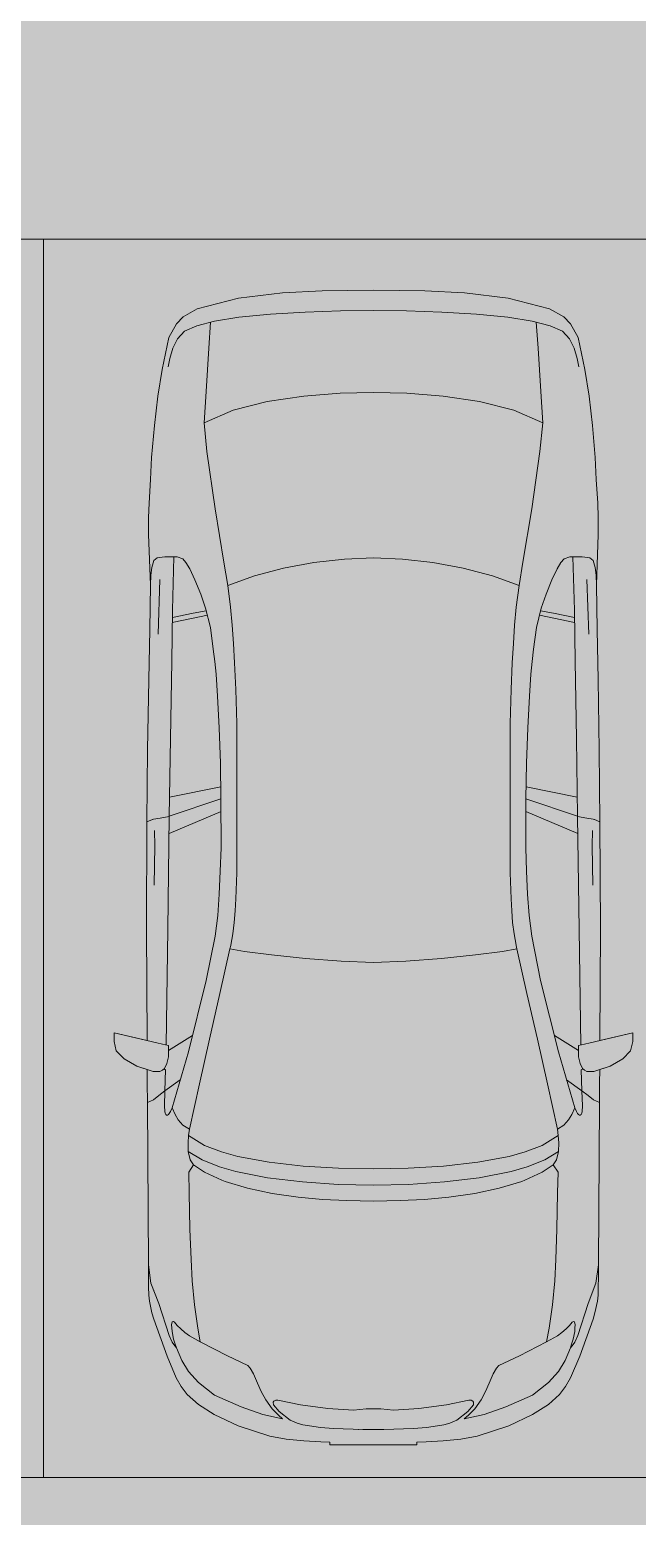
# Model space of a CAD drawing. Header units: millimetres. Extents: x 141848 to 1648660, y -465012 to -151356.
# Drawn here: x 404039 to 406493, y -270766 to -264764 of the extents above; entities that cross this region are included whole.
import ezdxf

# ---------------------------------------------------------------- set-up
doc = ezdxf.new("R2010")
doc.units = ezdxf.units.MM
doc.header["$MEASUREMENT"] = 0
doc.layers.add('Extérieur - Environnement', color=7, linetype='Continuous')

msp = doc.modelspace()

# ---------------------------------------------------------------- hatches: boundary and pattern name
at = {"linetype": 'Continuous', "lineweight": 0, "true_color": 0x6f6f6f}
h = msp.add_hatch(color=8, dxfattribs=at)
h.paths.add_polyline_path([(360547.961, -275935.042), (360547.961, -295062.571), (487920.34, -293826.868), (487920.34, -270902.734), (487462.568, -270902.734), (472913.119, -271040.575), (472913.119, -163437.635), (371855.719, -163437.635), (371855.719, -271040.575), (371882.482, -271040.57), (371882.665, -272000.514, -0.40942736), (367883.201, -275935.042)])
h.paths.add_polyline_path([(377135.103, -260639.953), (373845.103, -260639.953), (373845.103, -248364.953), (373845.103, -243089.974), (373845.103, -242189.974), (377135.103, -242189.974)], flags=0)
h.paths.add_polyline_path([(415474.561, -260810.571), (380202.952, -260810.571), (380202.952, -230015.57), (380202.952, -193810.571), (380202.952, -171995.57), (431505.799, -171995.57), (464309.564, -171995.57), (464309.564, -262266.885), (436549.587, -262266.885), (436549.587, -189810.571), (412055.061, -189810.571), (412055.061, -201780.57), (412055.061, -204495.57), (415454.069, -204495.57), (415454.069, -208495.57), (415454.069, -218295.57), (405655.061, -218295.57), (405655.061, -222495.57), (415474.561, -222495.57)], flags=0)
h.paths.add_polyline_path([(381436.562, -269433.913, -0.09031866), (381558.292, -268727.623, -0.20144873), (382612.158, -267592.74, -0.10421145), (383417.525, -267415.055), (384017.498, -267409.371, -0.10404461), (384824.873, -267571.244, -0.23825546), (385983.776, -268953.318, -0.05518862), (386036.355, -269390.334), (386038.45, -269611.438), (386050.565, -270890.267), (385792.102, -271892.761, -0.26794919), (384069.602, -272909.124), (383469.629, -272914.808, -0.19371746), (382078.771, -272370.185, -0.07056876), (381728.183, -271931.262, -0.1316525), (381450.772, -270933.845)], flags=0)
h.paths.add_polyline_path([(392016.505, -273452.052), (392030.007, -267377.824, -0.3805567), (394016.505, -265609.826), (394094.233, -265609.826), (394094.233, -270609.826), (409094.233, -270609.826), (409094.233, -265609.826), (414055.71, -265609.826, -0.41421356), (415555.71, -267109.826), (415555.71, -273660.699, -0.34550161), (413836.804, -275433.432), (394027.271, -275599.002, -0.4157911), (392016.505, -273599.031)], flags=0)
h.paths.add_polyline_path([(424209.612, -271504.083, -0.13447393), (423930.467, -270484.937), (423930.467, -268984.937, -0.41421356), (425930.467, -266984.937), (426530.467, -266984.937, -0.41421356), (428530.467, -268984.937), (428530.467, -270484.937, -0.12882035), (428273.55, -271465.581, -0.27093629), (426530.467, -272484.937), (425930.467, -272484.937, -0.26498)], flags=0)
h.paths.add_polyline_path([(436562.206, -273329.325), (436569.468, -267730.336, -0.09856151), (436800.237, -266943.721), (436817.2, -266951.545, -0.258849), (438654.998, -265605.827), (438652.661, -265587.294), (439337.088, -265587.294), (439337.088, -265687.294), (439337.088, -270687.294), (469237.088, -270687.294), (469237.088, -265687.294), (470907.523, -265687.294), (472885.813, -265687.294), (472885.813, -267687.294), (472885.813, -271062.255, 0.00134576), (472885.842, -271073.021), (472896.728, -273095.233, -0.41421356), (470907.523, -275105.97), (462184.053, -275105.97, -0.00518896), (462130.957, -275116.103), (454147.511, -275196.191), (438770.531, -275253.24, -0.38655333), (436572.608, -273475.385, -0.02518922)], flags=0)
at = {"linetype": 'Continuous', "lineweight": 0, "true_color": 0xa7a7a7}
msp.add_hatch(color=253, dxfattribs=at).paths.add_polyline_path([(394772.665, -266552.81, 1), (404772.665, -266552.81, 1)])
at = {"linetype": 'Continuous', "lineweight": 0, "true_color": 0x90b349}
msp.add_hatch(color=55, dxfattribs=at).paths.add_polyline_path([(394094.233, -271810.115), (394094.233, -273590.239), (414281.51, -273450.488), (414270.667, -271436.346), (414270.667, -271563.708), (409270.667, -271563.708), (409270.667, -270609.826), (406815.088, -270609.826), (406594.233, -270609.826), (404094.233, -270609.826), (401594.233, -270609.826), (399094.233, -270609.826), (396594.233, -270609.826), (394094.233, -270609.826)])

# ---------------------------------------------------------------- linework, layer by layer
at = {"color": 9, "linetype": 'Continuous', "lineweight": 5}
msp.add_lwpolyline([(392016.505, -273452.052), (392016.505, -273599.031, 0.4157911), (394027.271, -275599.002), (413836.804, -275433.432, 0.34550161), (415555.71, -273660.699), (415555.71, -267109.826, 0.41421356), (414055.71, -265609.826), (409094.233, -265609.826), (409094.233, -270609.826), (394094.233, -270609.826), (394094.233, -265609.826), (394016.505, -265609.826, 0.3805567), (392030.007, -267377.824)], format="xyb", close=True, dxfattribs=at)
at = {"color": 255, "linetype": 'Continuous', "lineweight": 5, "flags": 128}
for points in [[(404094.233, -265609.826), (401594.233, -265609.826)], [(404094.233, -270609.826), (404094.233, -265609.826)], [(404094.233, -265609.826), (404094.233, -270609.826)], [(406594.233, -265609.826), (404094.233, -265609.826)], [(401594.233, -270609.826), (404094.233, -270609.826)], [(404094.233, -270609.826), (406594.233, -270609.826)]]:
    msp.add_lwpolyline(points, dxfattribs=at)
at = {"color": 7, "linetype": 'Continuous', "lineweight": 5}
msp.add_lwpolyline([(394094.233, -271810.115), (394094.233, -273590.239), (414281.51, -273450.488), (414270.667, -271436.346), (414270.667, -271563.708), (409270.667, -271563.708), (409270.667, -270609.826), (406815.088, -270609.826), (406594.233, -270609.826), (404094.233, -270609.826), (401594.233, -270609.826), (399094.233, -270609.826), (396594.233, -270609.826), (394094.233, -270609.826)], close=True, dxfattribs=at)
at = {"layer": 'Extérieur - Environnement', "color": 7, "linetype": 'Continuous', "lineweight": 13}
for p, q in [((405220.163, -265818.421), (405060.034, -265827.229)), ((405060.034, -265827.229), (405220.163, -265818.421)), ((405427.606, -265815.829), (405220.163, -265818.421)), ((405220.163, -265818.421), (405427.606, -265815.829)), ((405635.05, -265818.421), (405427.606, -265815.829)), ((405635.05, -265818.421), (405427.606, -265815.829)), ((405795.179, -265827.229), (405635.05, -265818.421)), ((405795.179, -265827.229), (405635.05, -265818.421)), ((404883.095, -265848.141), (404716.071, -265890.768)), ((404716.071, -265890.768), (404883.095, -265848.141)), ((405060.034, -265827.229), (404883.095, -265848.141)), ((404883.095, -265848.141), (405060.034, -265827.229)), ((405972.118, -265848.141), (405795.179, -265827.229)), ((405972.118, -265848.141), (405795.179, -265827.229)), ((406139.142, -265890.768), (405972.118, -265848.141)), ((406139.142, -265890.768), (405972.118, -265848.141)), ((404658.474, -265922.978), (404631.612, -265951.886)), ((404631.612, -265951.886), (404658.474, -265922.978)), ((404716.071, -265890.768), (404658.474, -265922.978)), ((404658.474, -265922.978), (404716.071, -265890.768)), ((404785.844, -265940.611), (404713.921, -265959.465)), ((404785.844, -265940.611), (404884.161, -265925.168)), ((404884.143, -265925.17), (405011.372, -265912.628)), ((405011.372, -265912.628), (405151.931, -265904.21)), ((405151.931, -265904.21), (405294.48, -265899.543)), ((405294.48, -265899.543), (405427.606, -265898.228)), ((405560.733, -265899.543), (405427.606, -265898.228)), ((405703.282, -265904.21), (405560.733, -265899.543)), ((405843.841, -265912.628), (405703.282, -265904.21)), ((405971.069, -265925.17), (405843.841, -265912.628)), ((406069.369, -265940.611), (405971.052, -265925.168)), ((406069.369, -265940.611), (406141.292, -265959.465)), ((406196.738, -265922.978), (406139.142, -265890.768)), ((406196.738, -265922.978), (406139.142, -265890.768)), ((406223.601, -265951.886), (406196.738, -265922.978)), ((406223.601, -265951.886), (406196.738, -265922.978)), ((404631.612, -265951.886), (404600.961, -266006.605)), ((404600.961, -266006.605), (404631.612, -265951.886)), ((404635.622, -266012.192), (404664.243, -265982.004)), ((404664.243, -265982.004), (404713.921, -265959.465)), ((404769.879, -265944.796), (404762.748, -266049.877)), ((406085.334, -265944.796), (406092.465, -266049.877)), ((406190.97, -265982.004), (406141.292, -265959.465)), ((406219.591, -266012.192), (406190.97, -265982.004)), ((406254.252, -266006.605), (406223.601, -265951.886)), ((406254.252, -266006.605), (406223.601, -265951.886)), ((404600.961, -266006.605), (404574.066, -266135.655)), ((404574.066, -266135.655), (404600.961, -266006.605)), ((404604.479, -266091.6), (404616.759, -266050.788)), ((404616.759, -266050.788), (404635.622, -266012.192)), ((404762.748, -266049.877), (404751.851, -266225.535)), ((406092.465, -266049.877), (406103.361, -266225.535)), ((406238.454, -266050.788), (406219.591, -266012.192)), ((406250.734, -266091.6), (406238.454, -266050.788)), ((406281.147, -266135.655), (406254.252, -266006.605)), ((406281.147, -266135.655), (406254.252, -266006.605)), ((404598.082, -266125.362), (404604.479, -266091.6)), ((406257.131, -266125.362), (406250.734, -266091.6)), ((404574.066, -266135.655), (404556.772, -266244.436)), ((404574.066, -266135.655), (404556.772, -266244.436)), ((406298.441, -266244.436), (406281.147, -266135.655)), ((406281.147, -266135.655), (406298.441, -266244.436)), ((404751.851, -266225.535), (404743.56, -266351.114)), ((405292.853, -266232.471), (405146.325, -266243.793)), ((405427.606, -266229.025), (405292.853, -266232.471)), ((405427.606, -266229.025), (405562.36, -266232.471)), ((405562.36, -266232.471), (405708.888, -266243.793)), ((406103.361, -266225.535), (406111.653, -266351.114)), ((404556.773, -266244.425), (404542.95, -266362.504)), ((404556.773, -266244.425), (404542.95, -266362.504)), ((404556.772, -266244.436), (404556.773, -266244.425)), ((404860.949, -266300.677), (404743.628, -266351.806)), ((404998.769, -266265.635), (404860.949, -266300.677)), ((405146.325, -266243.793), (404998.769, -266265.635)), ((405708.888, -266243.793), (405856.444, -266265.635)), ((405856.444, -266265.635), (405994.264, -266300.677)), ((405994.264, -266300.677), (406111.585, -266351.806)), ((406298.44, -266244.425), (406312.263, -266362.504)), ((406312.263, -266362.504), (406298.441, -266244.436)), ((404743.56, -266351.114), (404754.901, -266467.05)), ((406111.653, -266351.114), (406100.312, -266467.05)), ((404542.95, -266362.504), (404531.427, -266490.991)), ((404531.427, -266490.991), (404542.95, -266362.504)), ((406323.786, -266490.991), (406312.263, -266362.504)), ((406323.786, -266490.991), (406312.263, -266362.504)), ((404754.901, -266467.05), (404787.7, -266699.145)), ((406100.312, -266467.05), (406067.512, -266699.145)), ((404531.427, -266490.991), (404527.631, -266580)), ((404527.631, -266580), (404531.427, -266490.991)), ((406327.582, -266580), (406323.786, -266490.991)), ((406327.582, -266580), (406323.786, -266490.991)), ((404527.631, -266580), (404521.206, -266675.753)), ((404521.206, -266675.753), (404527.631, -266580)), ((406334.007, -266675.753), (406327.582, -266580)), ((406334.007, -266675.753), (406327.582, -266580)), ((404521.206, -266675.753), (404519.441, -266733.636)), ((404519.441, -266733.636), (404521.206, -266675.753)), ((404787.7, -266699.145), (404823.873, -266914.757)), ((406067.512, -266699.145), (406031.34, -266914.757)), ((406335.772, -266733.636), (406334.007, -266675.753)), ((406335.772, -266733.636), (406334.007, -266675.753)), ((404519.441, -266733.636), (404519.397, -266802.209)), ((404519.441, -266733.636), (404519.397, -266802.209)), ((406335.816, -266802.209), (406335.772, -266733.636)), ((406335.772, -266733.636), (406335.816, -266802.209)), ((404519.397, -266802.209), (404526.658, -267005.182)), ((404526.658, -267005.182), (404519.397, -266802.209)), ((406328.555, -267005.182), (406335.816, -266802.209)), ((406328.555, -267005.182), (406335.816, -266802.209)), ((404553.351, -266896.747), (404540.65, -266907.239)), ((404584.328, -266891.975), (404553.351, -266896.747)), ((404634.942, -266893.182), (404584.328, -266891.975)), ((404615.737, -267108.099), (404621.56, -266892.863)), ((404657.417, -266900.359), (404634.942, -266893.182)), ((404670.415, -266915.534), (404657.417, -266900.359)), ((405310.071, -266901.845), (405187.388, -266915.731)), ((405427.606, -266897.126), (405310.071, -266901.845)), ((405427.606, -266897.126), (405545.142, -266901.845)), ((405545.142, -266901.845), (405667.825, -266915.731)), ((406184.798, -266915.534), (406197.796, -266900.359)), ((406197.796, -266900.359), (406220.271, -266893.182)), ((406220.271, -266893.182), (406270.884, -266891.975)), ((406239.476, -267108.099), (406233.653, -266892.863)), ((406270.884, -266891.975), (406301.862, -266896.747)), ((406301.862, -266896.747), (406314.563, -266907.239)), ((404532.245, -266935.244), (404527.931, -266966.747)), ((404540.65, -266907.239), (404532.245, -266935.244)), ((404685.309, -266941.727), (404670.415, -266915.534)), ((404706.713, -266985.75), (404685.309, -266941.727)), ((404823.873, -266914.757), (404839.086, -267007.801)), ((405064.633, -266938.334), (404946.784, -266969.199)), ((405187.388, -266915.731), (405064.633, -266938.334)), ((405667.825, -266915.731), (405790.58, -266938.334)), ((405790.58, -266938.334), (405908.429, -266969.199)), ((406031.34, -266914.757), (406016.127, -267007.801)), ((406148.499, -266985.75), (406169.904, -266941.727)), ((406169.904, -266941.727), (406184.798, -266915.534)), ((406314.563, -266907.239), (406322.968, -266935.244)), ((406322.968, -266935.244), (406327.282, -266966.747)), ((404526.658, -267005.182), (404524.444, -267185.487)), ((404524.444, -267185.487), (404526.658, -267005.182)), ((404527.931, -266966.747), (404526.658, -267005.182)), ((404565.324, -266983.945), (404557.907, -267204.725)), ((404730.128, -267043.022), (404706.713, -266985.75)), ((404946.784, -266969.199), (404839.086, -267007.801)), ((404839.086, -267007.801), (404850.758, -267095.228)), ((405908.429, -266969.199), (406016.127, -267007.801)), ((406016.127, -267007.801), (406004.455, -267095.228)), ((406125.084, -267043.022), (406148.499, -266985.75)), ((406289.889, -266983.945), (406297.306, -267204.725)), ((406327.282, -266966.747), (406328.555, -267005.182)), ((406330.769, -267185.487), (406328.555, -267005.182)), ((406330.769, -267185.487), (406328.555, -267005.182)), ((404749.458, -267099.683), (404730.128, -267043.022)), ((406105.755, -267099.683), (406125.084, -267043.022)), ((404612.804, -267315.416), (404615.737, -267108.099)), ((404615.043, -267157.127), (404699.431, -267139.896)), ((404615.316, -267137.834), (404699.704, -267120.602)), ((404699.431, -267139.896), (404756.846, -267128.746)), ((404699.704, -267120.602), (404752.185, -267110.411)), ((404769.292, -267177.701), (404749.458, -267099.683)), ((404850.756, -267095.211), (404857.449, -267168.735)), ((406004.457, -267095.211), (405997.764, -267168.735)), ((406085.921, -267177.701), (406105.755, -267099.683)), ((406155.782, -267139.896), (406098.367, -267128.746)), ((406155.509, -267120.602), (406103.028, -267110.411)), ((406239.897, -267137.834), (406155.509, -267120.602)), ((406240.17, -267157.127), (406155.782, -267139.896)), ((406242.409, -267315.416), (406239.476, -267108.099)), ((404524.444, -267185.487), (404520.095, -267388.698)), ((404524.444, -267185.487), (404520.095, -267388.698)), ((404780.701, -267265.192), (404769.292, -267177.701)), ((404857.448, -267168.721), (404862.415, -267243.196)), ((405997.765, -267168.721), (405992.798, -267243.196)), ((406074.512, -267265.192), (406085.921, -267177.701)), ((406335.118, -267388.698), (406330.769, -267185.487)), ((406330.769, -267185.487), (406335.118, -267388.698)), ((404862.415, -267243.192), (404866.818, -267319.989)), ((405992.798, -267243.192), (405988.395, -267319.989)), ((404607.844, -267626.213), (404612.804, -267315.416)), ((404786.548, -267314.77), (404780.701, -267265.192)), ((404791.642, -267366.608), (404786.548, -267314.77)), ((404866.818, -267319.979), (404871.583, -267428.1)), ((405988.395, -267319.979), (405983.63, -267428.1)), ((406063.571, -267366.608), (406068.665, -267314.77)), ((406068.665, -267314.77), (406074.512, -267265.192)), ((406247.369, -267626.213), (406242.409, -267315.416)), ((404797.879, -267454.622), (404791.642, -267366.608)), ((406057.334, -267454.622), (406063.571, -267366.608)), ((404520.095, -267388.698), (404515.309, -267671.932)), ((404520.095, -267388.698), (404515.309, -267671.932)), ((404871.583, -267428.096), (404875.554, -267565.617)), ((405983.63, -267428.096), (405979.659, -267565.617)), ((406339.904, -267671.932), (406335.118, -267388.698)), ((406335.118, -267388.698), (406339.904, -267671.932)), ((404804.266, -267582.751), (404797.879, -267454.622)), ((406050.947, -267582.751), (406057.334, -267454.622)), ((404809.266, -267725.992), (404804.266, -267582.751)), ((404875.554, -267565.617), (404875.593, -268168.583)), ((405979.659, -267565.617), (405979.62, -268168.583)), ((406045.947, -267725.992), (406050.947, -267582.751)), ((404515.309, -267671.932), (404512.791, -267963.179)), ((404515.309, -267671.932), (404512.791, -267963.179)), ((404602.883, -267940.513), (404607.844, -267626.213)), ((406252.329, -267940.513), (406247.369, -267626.213)), ((406342.422, -267963.179), (406339.904, -267671.932)), ((406339.904, -267671.932), (406342.422, -267963.179)), ((404811.689, -267869.522), (404809.266, -267725.992)), ((406043.524, -267869.522), (406045.947, -267725.992)), ((404604.1, -267863.438), (404810.871, -267821.075)), ((406251.113, -267863.438), (406044.342, -267821.075)), ((404601.912, -268009.492), (404811.829, -267921.066)), ((404811.689, -267869.522), (404602.901, -267939.422)), ((404812.228, -268067.536), (404811.689, -267869.522)), ((406042.985, -268067.536), (406043.524, -267869.522)), ((406253.301, -268009.492), (406043.384, -267921.066)), ((406043.524, -267869.522), (406252.312, -267939.422)), ((404512.791, -267963.179), (404510.823, -268396.057)), ((404510.823, -268396.057), (404512.791, -267963.179)), ((404512.791, -267963.179), (404534.5, -267953.414)), ((404534.5, -267953.414), (404536.455, -267952.848)), ((404536.455, -267952.848), (404539.713, -267952.153)), ((404539.713, -267952.153), (404565.626, -267947.497)), ((404565.626, -267947.497), (404602.883, -267940.513)), ((404602.883, -267940.513), (404596.445, -268397.667)), ((406252.329, -267940.513), (406258.768, -268397.667)), ((406289.587, -267947.497), (406252.329, -267940.513)), ((406315.5, -267952.153), (406289.587, -267947.497)), ((406318.758, -267952.848), (406315.5, -267952.153)), ((406320.713, -267953.414), (406318.758, -267952.848)), ((406342.422, -267963.179), (406320.713, -267953.414)), ((406344.39, -268396.057), (406342.422, -267963.179)), ((406344.39, -268396.057), (406342.422, -267963.179)), ((404542.685, -267998.102), (404544.184, -268059.366)), ((406312.527, -267998.102), (406311.029, -268059.366)), ((404544.184, -268059.366), (404541.608, -268218.695)), ((404809.077, -268161.626), (404812.228, -268067.536)), ((406046.136, -268161.626), (406042.985, -268067.536)), ((406311.029, -268059.366), (406313.605, -268218.695)), ((404804.882, -268254.25), (404809.077, -268161.626)), ((406050.331, -268254.25), (406046.136, -268161.626)), ((404875.593, -268168.583), (404871.756, -268272.869)), ((405979.62, -268168.583), (405983.457, -268272.869)), ((404798.783, -268340.402), (404804.882, -268254.25)), ((404871.756, -268272.861), (404869.222, -268322.037)), ((405983.457, -268272.861), (405985.991, -268322.037)), ((406056.43, -268340.402), (406050.331, -268254.25)), ((404787.637, -268423.653), (404798.783, -268340.402)), ((404869.223, -268322.021), (404865.424, -268369.172)), ((405985.99, -268322.021), (405989.788, -268369.172)), ((406067.576, -268423.653), (406056.43, -268340.402)), ((404510.823, -268396.057), (404513.301, -268845.441)), ((404513.301, -268845.441), (404510.823, -268396.057)), ((404596.445, -268397.667), (404589.998, -268863.714)), ((404865.426, -268369.15), (404859.603, -268415.392)), ((405989.787, -268369.15), (405995.61, -268415.392)), ((406258.768, -268397.667), (406265.215, -268863.714)), ((406341.912, -268845.441), (406344.39, -268396.057)), ((406341.912, -268845.441), (406344.39, -268396.057)), ((404752.221, -268603.04), (404787.637, -268423.653)), ((404847.873, -268475.566), (404850.951, -268461.25)), ((404850.951, -268461.25), (404851.259, -268460.57)), ((404859.603, -268415.392), (404851.173, -268460.76)), ((405995.61, -268415.392), (406004.04, -268460.76)), ((406004.262, -268461.25), (406003.954, -268460.57)), ((406007.34, -268475.566), (406004.262, -268461.25)), ((406102.992, -268603.04), (406067.576, -268423.653)), ((404847.873, -268475.566), (404807.715, -268655.526)), ((404847.873, -268475.566), (404906.843, -268485.628)), ((404906.843, -268485.628), (405015.46, -268499.786)), ((405015.46, -268499.786), (405152.544, -268514.384)), ((405152.544, -268514.384), (405296.989, -268525.771)), ((405702.669, -268514.384), (405558.224, -268525.771)), ((405839.753, -268499.786), (405702.669, -268514.384)), ((405948.37, -268485.628), (405839.753, -268499.786)), ((406007.34, -268475.566), (405948.37, -268485.628)), ((406007.34, -268475.566), (406047.498, -268655.526)), ((405296.989, -268525.771), (405427.606, -268530.294)), ((405558.224, -268525.771), (405427.606, -268530.294)), ((404680.021, -268890.783), (404752.221, -268603.04)), ((406175.192, -268890.783), (406102.992, -268603.04)), ((404807.715, -268655.526), (404765.535, -268840.117)), ((406047.498, -268655.526), (406089.678, -268840.117)), ((404513.301, -268845.441), (404379.929, -268814.641)), ((404379.929, -268814.641), (404379.929, -268848.929)), ((404379.929, -268814.641), (404551.964, -268854.37)), ((404379.929, -268814.641), (404379.929, -268848.929)), ((406475.284, -268814.641), (406303.249, -268854.37)), ((406475.284, -268814.641), (406341.912, -268845.441)), ((406475.284, -268848.929), (406475.284, -268814.641)), ((406475.284, -268814.641), (406475.284, -268848.929)), ((404379.929, -268848.929), (404388.789, -268887.061)), ((404388.789, -268887.061), (404379.929, -268848.929)), ((404551.964, -268854.37), (404575.093, -268859.874)), ((404575.093, -268859.874), (404599.213, -268866.089)), ((404696.395, -268825.526), (404599.213, -268886.011)), ((404599.213, -268866.089), (404599.213, -268911.236)), ((404765.535, -268840.117), (404724.385, -269020.407)), ((406089.678, -268840.117), (406130.828, -269020.407)), ((406158.818, -268825.526), (406256, -268886.011)), ((406280.12, -268859.874), (406256, -268866.089)), ((406256, -268866.089), (406256, -268911.236)), ((406303.249, -268854.37), (406280.12, -268859.874)), ((406466.424, -268887.061), (406475.284, -268848.929)), ((406466.424, -268887.061), (406475.284, -268848.929)), ((404388.789, -268887.061), (404420.647, -268919.021)), ((404420.647, -268919.021), (404388.789, -268887.061)), ((404420.647, -268919.021), (404471.187, -268948.512)), ((404471.187, -268948.512), (404420.647, -268919.021)), ((404593.202, -268937.763), (404583.394, -268957.87)), ((404599.213, -268911.236), (404593.202, -268937.763)), ((404680.021, -268890.783), (404614.607, -269117.89)), ((406175.192, -268890.783), (406240.606, -269117.89)), ((406256, -268911.236), (406262.011, -268937.763)), ((406262.011, -268937.763), (406271.819, -268957.87)), ((406384.026, -268948.512), (406434.566, -268919.021)), ((406384.026, -268948.512), (406434.566, -268919.021)), ((406434.566, -268919.021), (406466.424, -268887.061)), ((406434.566, -268919.021), (406466.424, -268887.061)), ((404471.187, -268948.512), (404513.701, -268962.73)), ((404537.163, -268970.577), (404471.187, -268948.512)), ((404513.701, -268962.73), (404513.958, -269018.139)), ((404513.958, -269018.139), (404513.701, -268962.73)), ((404565.147, -268970.511), (404537.163, -268970.577)), ((404575.319, -268965.404), (404565.147, -268970.511)), ((404583.394, -268957.87), (404575.319, -268965.404)), ((404588.271, -268963.547), (404581.066, -268960.041)), ((404588.271, -268963.547), (404585.302, -269048.085)), ((406266.942, -268963.547), (406274.147, -268960.041)), ((406266.942, -268963.547), (406269.911, -269048.085)), ((406271.819, -268957.87), (406279.894, -268965.404)), ((406279.894, -268965.404), (406290.066, -268970.511)), ((406290.066, -268970.511), (406318.05, -268970.577)), ((406318.05, -268970.577), (406384.026, -268948.512)), ((406341.255, -269018.139), (406341.512, -268962.73)), ((406341.255, -269018.139), (406341.512, -268962.73)), ((406341.512, -268962.73), (406384.026, -268948.512)), ((404513.958, -269018.139), (404515.01, -269096.19)), ((404513.958, -269018.139), (404515.01, -269096.19)), ((404585.302, -269048.085), (404560.441, -269068.108)), ((404585.302, -269048.085), (404583.468, -269109.46)), ((404647.45, -269003.863), (404585.302, -269048.085)), ((404724.385, -269020.407), (404684.22, -269203.417)), ((406130.828, -269020.407), (406170.993, -269203.417)), ((406207.763, -269003.863), (406269.911, -269048.085)), ((406269.911, -269048.085), (406294.772, -269068.108)), ((406269.911, -269048.085), (406271.745, -269109.46)), ((406340.203, -269096.19), (406341.255, -269018.139)), ((406341.255, -269018.139), (406340.203, -269096.19)), ((404538.845, -269084.584), (404515.01, -269096.19)), ((404515.01, -269096.19), (404519.161, -269751.346)), ((404515.01, -269096.19), (404519.161, -269751.346)), ((404560.441, -269068.108), (404538.845, -269084.584)), ((404583.468, -269109.46), (404584.747, -269132.476)), ((404607.258, -269131.807), (404614.607, -269117.89)), ((404614.607, -269117.89), (404626.052, -269144.333)), ((406240.606, -269117.89), (406229.161, -269144.333)), ((406247.955, -269131.807), (406240.606, -269117.89)), ((406271.745, -269109.46), (406270.466, -269132.476)), ((406294.772, -269068.108), (406316.368, -269084.584)), ((406316.368, -269084.584), (406340.203, -269096.19)), ((406336.052, -269751.346), (406340.203, -269096.19)), ((406340.203, -269096.19), (406336.052, -269751.346)), ((404584.747, -269132.476), (404585.785, -269138.231)), ((404585.785, -269138.231), (404588.708, -269143.895)), ((404592.168, -269146.967), (404588.708, -269143.895)), ((404595.917, -269147.001), (404592.168, -269146.967)), ((404599.814, -269144.454), (404595.917, -269147.001)), ((404599.814, -269144.454), (404602.905, -269140.094)), ((404602.905, -269140.094), (404607.253, -269131.807)), ((404626.052, -269144.333), (404639.396, -269165.841)), ((404639.396, -269165.841), (404648.592, -269177.038)), ((404648.592, -269177.038), (404658.312, -269187.476)), ((406206.621, -269177.038), (406196.901, -269187.476)), ((406215.817, -269165.841), (406206.621, -269177.038)), ((406229.161, -269144.333), (406215.817, -269165.841)), ((406252.308, -269140.094), (406247.96, -269131.807)), ((406255.399, -269144.454), (406252.308, -269140.094)), ((406255.399, -269144.454), (406259.296, -269147.001)), ((406259.296, -269147.001), (406263.045, -269146.967)), ((406263.045, -269146.967), (406266.505, -269143.895)), ((406269.428, -269138.231), (406266.505, -269143.895)), ((406270.466, -269132.476), (406269.428, -269138.231)), ((404658.312, -269187.476), (404684.22, -269203.417)), ((404680.93, -269228.342), (404678.787, -269258.769)), ((404684.22, -269203.417), (404680.93, -269228.342)), ((404745.743, -269268.776), (404680.93, -269228.342)), ((404684.233, -269203.417), (404684.22, -269203.417)), ((406109.47, -269268.776), (406174.283, -269228.342)), ((406170.98, -269203.417), (406170.993, -269203.417)), ((406196.901, -269187.476), (406170.993, -269203.417)), ((406170.993, -269203.417), (406174.283, -269228.342)), ((406174.283, -269228.342), (406176.426, -269258.769)), ((404678.787, -269258.769), (404679.566, -269294.132)), ((404735.944, -269327.351), (404679.566, -269294.132)), ((404679.566, -269294.132), (404687.894, -269327.849)), ((404814.499, -269295.032), (404745.74, -269268.775)), ((404879.635, -269313.743), (404814.493, -269295.03)), ((405975.578, -269313.743), (406040.72, -269295.03)), ((406040.714, -269295.032), (406109.473, -269268.775)), ((406119.268, -269327.351), (406175.647, -269294.132)), ((406175.647, -269294.132), (406167.319, -269327.849)), ((406176.426, -269258.769), (406175.647, -269294.132)), ((404701.21, -269347.206), (404681.679, -269377.595)), ((404687.894, -269327.849), (404687.92, -269327.864)), ((404701.21, -269347.206), (404687.894, -269327.849)), ((404701.216, -269347.246), (404701.21, -269347.206)), ((404701.216, -269347.246), (404745.819, -269376.964)), ((404806.148, -269354.974), (404735.944, -269327.351)), ((404871.794, -269373.739), (404806.148, -269354.974)), ((405005.927, -269337.166), (404879.63, -269313.742)), ((405144.071, -269352.527), (405005.927, -269337.166)), ((405287.001, -269360.929), (405144.068, -269352.527)), ((405427.636, -269363.489), (405286.999, -269360.929)), ((405427.577, -269363.489), (405568.214, -269360.929)), ((405568.212, -269360.929), (405711.145, -269352.527)), ((405711.142, -269352.527), (405849.286, -269337.166)), ((405849.286, -269337.166), (405975.583, -269313.742)), ((405983.418, -269373.739), (406049.065, -269354.974)), ((406049.065, -269354.974), (406119.268, -269327.351)), ((406153.997, -269347.246), (406109.394, -269376.964)), ((406153.997, -269347.246), (406154.003, -269347.206)), ((406154.003, -269347.206), (406167.319, -269327.849)), ((406154.003, -269347.206), (406173.534, -269377.595)), ((406167.319, -269327.849), (406167.293, -269327.864)), ((404681.679, -269377.595), (404683.858, -269460.947)), ((404745.819, -269376.964), (404815.698, -269409.539)), ((404815.698, -269409.539), (404828.758, -269414.401)), ((404828.758, -269414.402), (404919.299, -269442.215)), ((405000.237, -269399.288), (404871.794, -269373.739)), ((405140.918, -269416.628), (405000.237, -269399.288)), ((405285.703, -269426.446), (405140.918, -269416.628)), ((405569.51, -269426.446), (405714.295, -269416.628)), ((405714.295, -269416.628), (405854.976, -269399.288)), ((405854.976, -269399.288), (405983.418, -269373.739)), ((406026.455, -269414.402), (405935.914, -269442.215)), ((406039.515, -269409.539), (406026.455, -269414.401)), ((406109.394, -269376.964), (406039.515, -269409.539)), ((406173.534, -269377.595), (406171.355, -269460.947)), ((404683.857, -269460.884), (404686.502, -269607.709)), ((404683.859, -269460.93), (404683.86, -269460.947)), ((404919.299, -269442.215), (405018.346, -269463.144)), ((405018.346, -269463.144), (405123.253, -269477.969)), ((405123.253, -269477.969), (405221.215, -269486.764)), ((405427.606, -269429.553), (405285.703, -269426.446)), ((405427.606, -269429.553), (405569.51, -269426.446)), ((405731.959, -269477.969), (405633.998, -269486.764)), ((405836.867, -269463.144), (405731.959, -269477.969)), ((405935.914, -269442.215), (405836.867, -269463.144)), ((406171.356, -269460.884), (406168.711, -269607.709)), ((406171.354, -269460.93), (406171.353, -269460.947)), ((405221.215, -269486.764), (405319.787, -269491.741)), ((405319.787, -269491.741), (405427.613, -269493.485)), ((405535.425, -269491.741), (405427.6, -269493.485)), ((405633.998, -269486.764), (405535.425, -269491.741)), ((404686.502, -269607.709), (404690.794, -269729.168)), ((406168.711, -269607.709), (406164.419, -269729.168)), ((404519.161, -269751.346), (404519.078, -269802.17)), ((404519.161, -269751.346), (404519.078, -269802.17)), ((404519.161, -269751.346), (404529.004, -269824.712)), ((404690.794, -269729.168), (404695.331, -269815.707)), ((406164.419, -269729.168), (406159.882, -269815.707)), ((406336.052, -269751.346), (406326.209, -269824.712)), ((406336.135, -269802.17), (406336.052, -269751.346)), ((406336.052, -269751.346), (406336.135, -269802.17)), ((404519.078, -269802.17), (404519.189, -269840.241)), ((404519.078, -269802.17), (404519.189, -269840.241)), ((404519.189, -269840.241), (404519.716, -269873.351)), ((404519.189, -269840.241), (404519.716, -269873.351)), ((404529.004, -269824.712), (404560.53, -269907.076)), ((404695.329, -269815.686), (404704.11, -269913)), ((404704.11, -269913), (404695.359, -269815.707)), ((406159.883, -269815.686), (406151.103, -269913)), ((406151.103, -269913), (406159.854, -269815.707)), ((406326.209, -269824.712), (406294.683, -269907.076)), ((406335.497, -269873.351), (406336.024, -269840.241)), ((406336.024, -269840.241), (406335.497, -269873.351)), ((406336.024, -269840.241), (406336.135, -269802.17)), ((406336.135, -269802.17), (406336.024, -269840.241)), ((404519.716, -269873.351), (404522.516, -269897.495)), ((404519.716, -269873.351), (404522.516, -269897.495)), ((404522.516, -269897.495), (404532.914, -269944.851)), ((404532.914, -269944.851), (404522.516, -269897.495)), ((404540.119, -269853.75), (404540.17, -269854.762)), ((406315.094, -269853.75), (406315.042, -269854.762)), ((406322.299, -269944.851), (406332.697, -269897.495)), ((406322.299, -269944.851), (406332.697, -269897.495)), ((406332.697, -269897.495), (406335.497, -269873.351)), ((406335.497, -269873.351), (406332.697, -269897.495)), ((404532.914, -269944.851), (404539.929, -269970.356)), ((404539.929, -269970.356), (404532.914, -269944.851)), ((404560.53, -269907.076), (404602.131, -270036.675)), ((404704.11, -269913), (404717.732, -270006.245)), ((406151.103, -269913), (406137.481, -270006.245)), ((406294.683, -269907.076), (406253.082, -270036.675)), ((406315.284, -269970.356), (406322.299, -269944.851)), ((406315.284, -269970.356), (406322.299, -269944.851)), ((404539.929, -269970.356), (404593.747, -270120.292)), ((404593.747, -270120.292), (404539.929, -269970.356)), ((404615.135, -269981.131), (404612.402, -269992.834)), ((404612.402, -269992.834), (404613.716, -270005.929)), ((404613.716, -270005.929), (404614.662, -270020.858)), ((404614.662, -270020.858), (404620.569, -270051.665)), ((404619.589, -269979.866), (404615.135, -269981.131)), ((404624.477, -269982.023), (404619.589, -269979.866)), ((404635.415, -269996.313), (404624.477, -269982.023)), ((404649.037, -270009.851), (404635.415, -269996.313)), ((404666.111, -270024.653), (404649.037, -270009.851)), ((404717.728, -270006.222), (404728.009, -270062.483)), ((406137.485, -270006.222), (406127.204, -270062.483)), ((406189.102, -270024.653), (406206.175, -270009.851)), ((406206.175, -270009.851), (406219.798, -269996.313)), ((406219.798, -269996.313), (406230.736, -269982.023)), ((406230.736, -269982.023), (406235.624, -269979.866)), ((406240.551, -270020.858), (406234.644, -270051.665)), ((406235.624, -269979.866), (406240.078, -269981.131)), ((406240.078, -269981.131), (406242.811, -269992.834)), ((406241.497, -270005.929), (406240.551, -270020.858)), ((406242.811, -269992.834), (406241.497, -270005.929)), ((406261.466, -270120.292), (406315.284, -269970.356)), ((406261.466, -270120.292), (406315.284, -269970.356)), ((404614.467, -270062.989), (404602.131, -270036.675)), ((404624.911, -270077.539), (404614.467, -270062.989)), ((404620.569, -270051.665), (404626.915, -270071.466)), ((404632.237, -270086.838), (404624.911, -270077.539)), ((404626.915, -270071.466), (404632.237, -270086.838)), ((404684.053, -270037.938), (404666.111, -270024.653)), ((404728.009, -270062.483), (404684.053, -270037.938)), ((404837.423, -270118.863), (404728.009, -270062.483)), ((406017.79, -270118.863), (406127.204, -270062.483)), ((406127.204, -270062.483), (406171.16, -270037.938)), ((406171.16, -270037.938), (406189.102, -270024.653)), ((406228.298, -270071.466), (406222.976, -270086.838)), ((406222.976, -270086.838), (406230.302, -270077.539)), ((406234.644, -270051.665), (406228.298, -270071.466)), ((406230.302, -270077.539), (406240.746, -270062.989)), ((406240.746, -270062.989), (406253.082, -270036.675)), ((404593.747, -270120.292), (404630.986, -270207.265)), ((404630.986, -270207.265), (404593.747, -270120.292)), ((404653.42, -270137.137), (404632.237, -270086.838)), ((404680.635, -270181.487), (404653.42, -270137.137)), ((404920.86, -270157.969), (404837.423, -270118.863)), ((405934.353, -270157.969), (406017.79, -270118.863)), ((406174.578, -270181.487), (406201.792, -270137.137)), ((406201.792, -270137.137), (406222.976, -270086.838)), ((406224.227, -270207.265), (406261.466, -270120.292)), ((406224.227, -270207.265), (406261.466, -270120.292)), ((404720.953, -270226.845), (404680.635, -270181.487)), ((404930.249, -270168.388), (404920.86, -270157.969)), ((404943.43, -270191.085), (404930.249, -270168.388)), ((404959.57, -270228.814), (404943.416, -270191.061)), ((405895.643, -270228.814), (405911.797, -270191.061)), ((405911.783, -270191.085), (405924.964, -270168.388)), ((405924.964, -270168.388), (405934.353, -270157.969)), ((406134.26, -270226.845), (406174.578, -270181.487)), ((404630.986, -270207.265), (404651.53, -270242.637)), ((404630.986, -270207.265), (404651.53, -270242.637)), ((404651.53, -270242.637), (404675.708, -270274.057)), ((404651.53, -270242.637), (404675.708, -270274.057)), ((404785.279, -270277.574), (404720.953, -270226.845)), ((404974.637, -270263.214), (404959.57, -270228.814)), ((404992.419, -270296.215), (404974.637, -270263.214)), ((405862.793, -270296.215), (405880.576, -270263.214)), ((405880.576, -270263.214), (405895.643, -270228.814)), ((406069.934, -270277.574), (406134.26, -270226.845)), ((406179.505, -270274.057), (406203.683, -270242.637)), ((406203.683, -270242.637), (406179.505, -270274.057)), ((406203.683, -270242.637), (406224.227, -270207.265)), ((406224.227, -270207.265), (406203.683, -270242.637)), ((404675.708, -270274.057), (404720.737, -270315.366)), ((404675.708, -270274.057), (404720.737, -270315.366)), ((404720.737, -270315.366), (404784.454, -270354.962)), ((404720.737, -270315.366), (404784.454, -270354.962)), ((404785.279, -270277.574), (404893.313, -270324.617)), ((405018.165, -270332.552), (404992.419, -270296.215)), ((405023.13, -270305.748), (405025.575, -270301.855)), ((405023.279, -270316.575), (405023.13, -270305.748)), ((405046.338, -270343.397), (405023.279, -270316.575)), ((405025.575, -270301.855), (405032.821, -270298.21)), ((405032.821, -270298.21), (405041.733, -270297.958)), ((405041.733, -270297.958), (405132.6, -270316.412)), ((405132.6, -270316.412), (405243.625, -270330.869)), ((405722.613, -270316.412), (405611.588, -270330.869)), ((405813.48, -270297.958), (405722.613, -270316.412)), ((405808.875, -270343.397), (405831.934, -270316.575)), ((405822.392, -270298.21), (405813.48, -270297.958)), ((405829.638, -270301.855), (405822.392, -270298.21)), ((405832.082, -270305.748), (405829.638, -270301.855)), ((405831.934, -270316.575), (405832.082, -270305.748)), ((405837.048, -270332.552), (405862.793, -270296.215)), ((406069.934, -270277.574), (405961.9, -270324.617)), ((406070.759, -270354.962), (406134.476, -270315.366)), ((406134.476, -270315.366), (406070.759, -270354.962)), ((406134.476, -270315.366), (406179.505, -270274.057)), ((406179.505, -270274.057), (406134.476, -270315.366)), ((404784.454, -270354.962), (404881.249, -270401.747)), ((404784.454, -270354.962), (404881.249, -270401.747)), ((404893.313, -270324.617), (404980.544, -270354.753)), ((405060.791, -270372.646), (404980.544, -270354.753)), ((405044.034, -270357.827), (405018.165, -270332.552)), ((405060.791, -270372.646), (405044.034, -270357.827)), ((405091.098, -270378.587), (405046.338, -270343.397)), ((405119.258, -270390.74), (405091.098, -270378.587)), ((405243.625, -270330.869), (405346.763, -270337.753)), ((405397.885, -270333.08), (405346.763, -270337.753)), ((405397.885, -270333.08), (405428.421, -270333.08)), ((405457.328, -270333.08), (405426.791, -270333.08)), ((405457.328, -270333.08), (405508.45, -270337.753)), ((405611.588, -270330.869), (405508.45, -270337.753)), ((405735.955, -270390.74), (405764.114, -270378.587)), ((405764.114, -270378.587), (405808.875, -270343.397)), ((405794.422, -270372.646), (405874.669, -270354.753)), ((405794.422, -270372.646), (405811.179, -270357.827)), ((405811.179, -270357.827), (405837.048, -270332.552)), ((405961.9, -270324.617), (405874.669, -270354.753)), ((405973.964, -270401.747), (406070.759, -270354.962)), ((406070.759, -270354.962), (405973.964, -270401.747)), ((404881.249, -270401.747), (405008.738, -270443.385)), ((405008.738, -270443.385), (404881.249, -270401.747)), ((405119.258, -270390.74), (405142.826, -270396.82)), ((405142.821, -270396.819), (405168.819, -270401.804)), ((405168.806, -270401.802), (405213.724, -270407.761)), ((405213.724, -270407.761), (405265.617, -270411.686)), ((405385.005, -270416.626), (405265.617, -270411.686)), ((405366.472, -270415.992), (405367.114, -270415.992)), ((405427.618, -270416.285), (405385.005, -270416.626)), ((405427.595, -270416.285), (405470.208, -270416.626)), ((405470.208, -270416.626), (405589.596, -270411.686)), ((405488.741, -270415.992), (405488.099, -270415.992)), ((405641.489, -270407.761), (405589.596, -270411.686)), ((405686.407, -270401.802), (405641.489, -270407.761)), ((405712.392, -270396.819), (405686.394, -270401.804)), ((405735.955, -270390.74), (405712.387, -270396.82)), ((405846.475, -270443.385), (405973.964, -270401.747)), ((405846.475, -270443.385), (405973.964, -270401.747)), ((405008.738, -270443.385), (405074.978, -270454.963)), ((405074.978, -270454.963), (405008.738, -270443.385)), ((405074.978, -270454.963), (405146.597, -270461.515)), ((405146.597, -270461.515), (405074.978, -270454.963)), ((405146.597, -270461.515), (405214.583, -270465.609)), ((405214.583, -270465.609), (405146.597, -270461.515)), ((405214.583, -270465.609), (405251.845, -270466.699)), ((405251.845, -270466.699), (405214.583, -270465.609)), ((405251.845, -270466.699), (405251.845, -270477.528)), ((405251.845, -270477.528), (405251.845, -270466.699)), ((405251.845, -270477.528), (405603.368, -270477.528)), ((405251.845, -270477.528), (405427.606, -270477.528)), ((405603.368, -270477.528), (405427.606, -270477.528)), ((405603.368, -270466.699), (405640.63, -270465.609)), ((405603.368, -270466.699), (405640.63, -270465.609)), ((405603.368, -270477.528), (405603.368, -270466.699)), ((405603.368, -270477.528), (405603.368, -270466.699)), ((405640.63, -270465.609), (405708.616, -270461.515)), ((405640.63, -270465.609), (405708.616, -270461.515)), ((405708.616, -270461.515), (405780.235, -270454.963)), ((405708.616, -270461.515), (405780.235, -270454.963)), ((405780.235, -270454.963), (405846.475, -270443.385)), ((405780.235, -270454.963), (405846.475, -270443.385))]:
    msp.add_line(p, q, dxfattribs=at)

doc.saveas('drawing.dxf')
